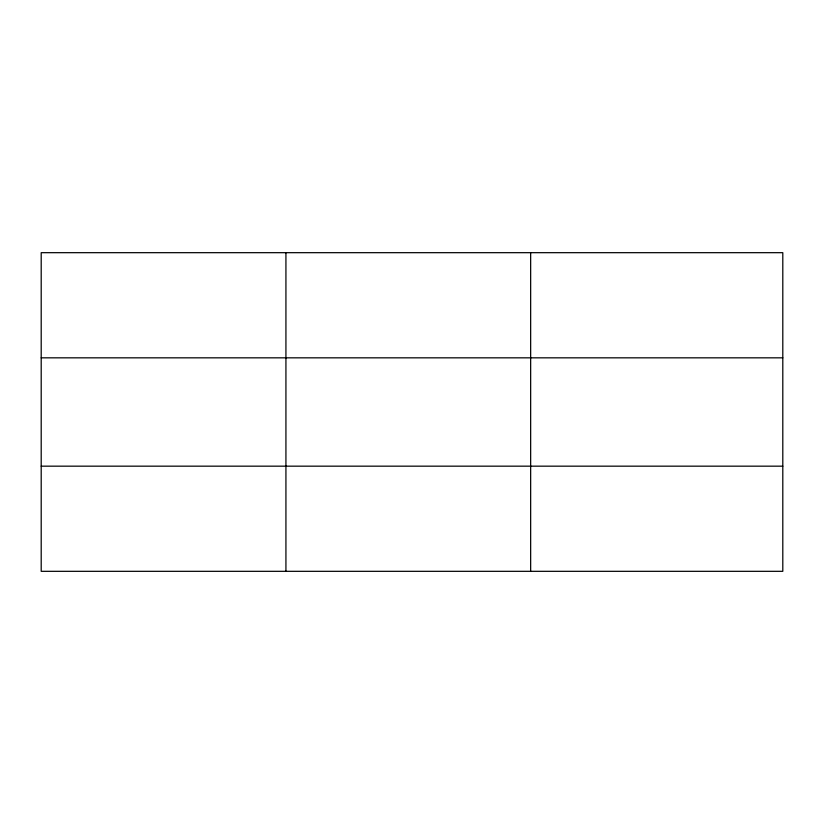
<?xml version="1.0" encoding="UTF-8"?>
<svg xmlns="http://www.w3.org/2000/svg" width="824" height="824" viewBox="0 0 824 824"><rect width="100%" height="100%" fill="white"/><g stroke="black" fill="none" stroke-linecap="round" stroke-linejoin="round"><path stroke-width="1.24" d="M285.928 571.32L285.928 252.68M530.656 571.32L530.656 252.68M782.8 466.168L782.8 571.32L41.2 571.32L41.2 252.68L782.8 252.68L782.8 466.168L41.2 466.168M41.2 357.832L782.8 357.832"/></g></svg>
